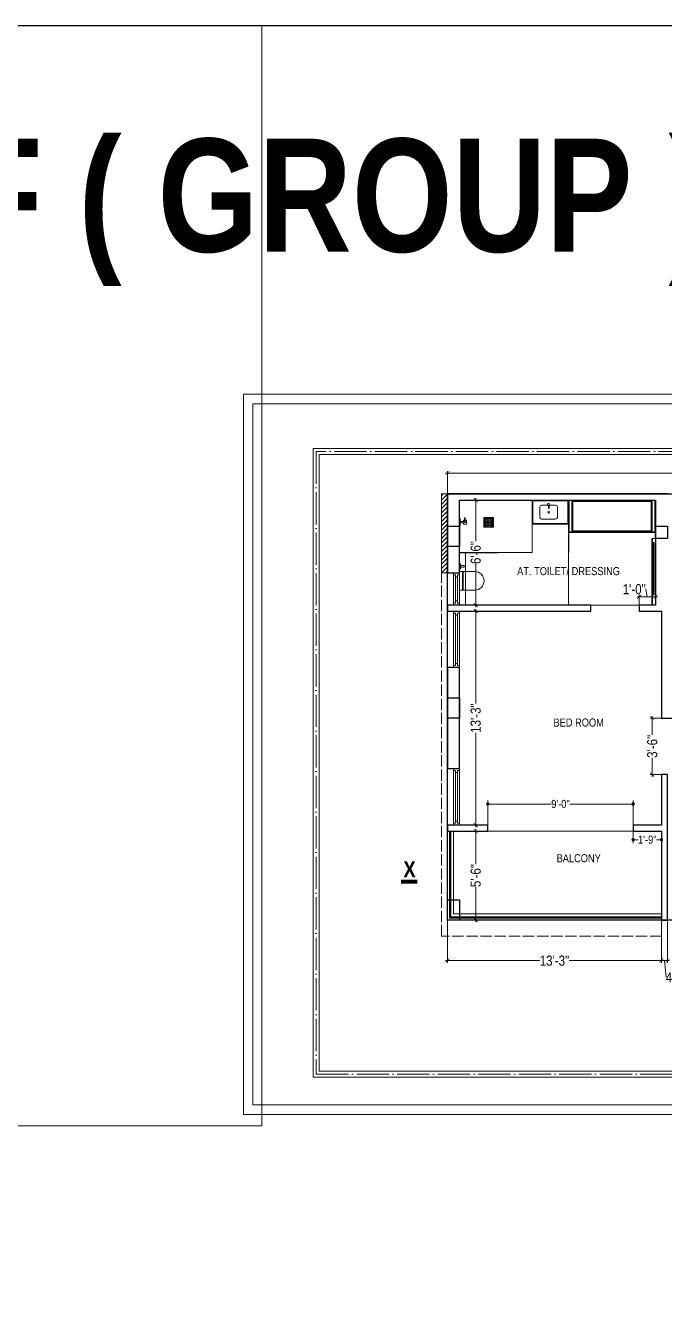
# Paper-space layout 'Layout1' of a CAD drawing. Header units: millimetres. Extents: x -1 to 3078, y -1078 to 819.
# Drawn here: x 995 to 1469, y -129 to 819 of the extents above; entities that cross this region are included whole.
import ezdxf

# ---------------------------------------------------------------- set-up
doc = ezdxf.new("R2010")
doc.units = ezdxf.units.MM
doc.header["$MEASUREMENT"] = 0
doc.header["$PDMODE"] = 35
doc.linetypes.add('ACAD_ISO02W100', pattern=[15, 12, -3])
doc.linetypes.add('ACAD_ISO04W100', pattern=[30, 24, -3, 0, -3])
doc.layers.get('Defpoints').update_dxf_attribs({"color": 220})
for name, color, linetype, lineweight in [('COLUMN', 1, 'Continuous', 30), ('ELEVATION', 250, 'Continuous', 9), ('FIRST FLOOR', 7, 'Continuous', 9), ('FIRST FLOOR ( DIM )', 250, 'Continuous', 9), ('FIRST FLOOR ( DW_RAIL )', 7, 'Continuous', 9), ('FIRST FLOOR ( TEXT )', 7, 'Continuous', 9), ('FIRST FLOOR_( PLine )_', 251, 'Continuous', 30), ('FURNITURE', 59, 'Continuous', 9), ('GROUND FLOOR', 7, 'Continuous', 9), ('GROUND FLOOR  ( DIM )', 7, 'Continuous', 9), ('SECTION', 7, 'Continuous', 9), ('X_SHEET', 7, 'Continuous', 9)]:
    doc.layers.add(name, color=color, linetype=linetype, lineweight=lineweight)
doc.styles.add('Cn BT~6', font='swissc.ttf', dxfattribs={"height": 6})
doc.styles.add("Cn_BT_0'-0", font='swissc.ttf')
doc.styles.add('Cn_BT_7½', font='swissc.ttf', dxfattribs={"height": 7.5})
doc.styles.add('KATHA', font='swissc.ttf')
doc.dimstyles.new('Cn BT~6', dxfattribs={"dimtxt": 0.18, "dimasz": 2.5, "dimexe": 2.5, "dimexo": 0, "dimgap": 0.09, "dimtad": 0, "dimdec": 3, "dimzin": 3, "dimdsep": 46, "dimlunit": 4, "dimtxsty": 'Cn BT~6', "dimblk": 'DOT', "dimcen": 0.09, "dimdle": 2, "dimclrd": 250, "dimclre": 250, "dimclrt": 5, "dimadec": 0, "dimazin": 0, "dimtfac": 0.75, "dimtdec": 3, "dimtofl": 0, "dimtmove": 0, "dimatfit": 3, "dimfxl": 1, "dimtolj": 1, "dimtzin": 0, "dimlwd": 15, "dimlwe": 15, "dimarcsym": 0})
doc.dimstyles.new('Cn_BT_7½', dxfattribs={"dimtxt": 9, "dimasz": 3, "dimexe": 1.5, "dimexo": 0, "dimgap": 0.09, "dimtad": 0, "dimdec": 3, "dimzin": 3, "dimdsep": 46, "dimlunit": 4, "dimtxsty": 'Cn_BT_7½', "dimblk": 'ARCHTICK', "dimcen": 0.09, "dimdle": 1.5, "dimclrd": 251, "dimclre": 251, "dimclrt": 14, "dimadec": 0, "dimazin": 0, "dimtfac": 0.75, "dimtdec": 3, "dimtofl": 0, "dimtmove": 0, "dimatfit": 3, "dimfxl": 0, "dimtolj": 1, "dimtzin": 0, "dimlwd": 15, "dimlwe": 15, "dimarcsym": 0})

# ---------------------------------------------------------------- blocks, each defined once
blk = doc.blocks.new('_ArchTick')
at = {"color": 0, "linetype": 'ByBlock', "const_width": 0.15}
blk.add_lwpolyline([(-0.5, -0.5), (0.5, 0.5)], dxfattribs=at)
blk = doc.blocks.new('*D67')
at = {"layer": 'Defpoints', "color": 0}
for p in [(1308.18, 486.99), (1308.18, 471.43), (1713.18, 471.43)]:
    blk.add_point(p, dxfattribs=at)
at = {"layer": 'FIRST FLOOR ( DIM )', "color": 251, "lineweight": 15}
for p, q in [((1306.68, 486.99), (1495.15, 486.99)), ((1308.18, 471.43), (1308.18, 488.49)), ((1714.68, 486.99), (1517.22, 486.99)), ((1713.18, 471.43), (1713.18, 488.49))]:
    blk.add_line(p, q, dxfattribs=at)
at = {"layer": 'FIRST FLOOR ( DIM )', "color": 251, "lineweight": 15, "xscale": 3, "yscale": 3, "zscale": 3, "rotation": 180}
blk.add_blockref('_ArchTick', (1308.18, 486.99), dxfattribs=at)
at = {"layer": 'FIRST FLOOR ( DIM )', "color": 251, "lineweight": 15, "xscale": 3, "yscale": 3, "zscale": 3}
blk.add_blockref('_ArchTick', (1713.18, 486.99), dxfattribs=at)
at = {"layer": 'FIRST FLOOR ( DIM )', "color": 14, "insert": (1506.18, 486.99), "char_height": 7.5, "attachment_point": 5, "style": 'Cn_BT_7½'}
blk.add_mtext('\\A1;33\'-9"', dxfattribs=at)
blk = doc.blocks.new('*D71')
at = {"layer": 'Defpoints', "color": 0}
for p in [(1308.18, 154.93), (1467.18, 154.93), (1467.18, 124.76)]:
    blk.add_point(p, dxfattribs=at)
at = {"layer": 'FIRST FLOOR ( DIM )', "color": 251, "lineweight": 15}
for p, q in [((1308.18, 154.93), (1308.18, 123.26)), ((1467.18, 154.93), (1467.18, 123.26)), ((1306.68, 124.76), (1376.82, 124.76)), ((1468.68, 124.76), (1398.54, 124.76))]:
    blk.add_line(p, q, dxfattribs=at)
at = {"layer": 'FIRST FLOOR ( DIM )', "color": 251, "lineweight": 15, "xscale": 3, "yscale": 3, "zscale": 3, "rotation": 180}
blk.add_blockref('_ArchTick', (1308.18, 124.76), dxfattribs=at)
at = {"layer": 'FIRST FLOOR ( DIM )', "color": 251, "lineweight": 15, "xscale": 3, "yscale": 3, "zscale": 3}
blk.add_blockref('_ArchTick', (1467.18, 124.76), dxfattribs=at)
at = {"layer": 'FIRST FLOOR ( DIM )', "color": 14, "insert": (1387.68, 124.76), "char_height": 7.5, "attachment_point": 5, "style": 'Cn_BT_7½'}
blk.add_mtext('\\A1;13\'-3"', dxfattribs=at)
blk = doc.blocks.new('*D72')
at = {"layer": 'Defpoints', "color": 0}
for p in [(1467.18, 154.93), (1471.68, 154.93), (1471.68, 124.76)]:
    blk.add_point(p, dxfattribs=at)
at = {"layer": 'FIRST FLOOR ( DIM )', "color": 251, "lineweight": 15}
for p, q in [((1467.18, 154.93), (1467.18, 123.26)), ((1471.68, 154.93), (1471.68, 123.26)), ((1465.68, 124.76), (1473.18, 124.76)), ((1469.43, 124.76), (1470.58, 112.39)), ((1470.58, 112.39), (1470.76, 112.39))]:
    blk.add_line(p, q, dxfattribs=at)
at = {"layer": 'FIRST FLOOR ( DIM )', "color": 251, "lineweight": 15, "xscale": 3, "yscale": 3, "zscale": 3, "rotation": 180}
blk.add_blockref('_ArchTick', (1467.18, 124.76), dxfattribs=at)
at = {"layer": 'FIRST FLOOR ( DIM )', "color": 251, "lineweight": 15, "xscale": 3, "yscale": 3, "zscale": 3}
blk.add_blockref('_ArchTick', (1471.68, 124.76), dxfattribs=at)
at = {"layer": 'FIRST FLOOR ( DIM )', "color": 14, "insert": (1476.13, 112.39), "char_height": 7.5, "attachment_point": 5, "style": 'Cn_BT_7½'}
blk.add_mtext('\\A1;4{\\H0.750000x;\\S1/2;}"', dxfattribs=at)
blk = doc.blocks.new('*D78')
at = {"layer": 'Defpoints', "color": 0}
for p in [(1471.68, 304.93), (1460.39, 262.93), (1471.68, 262.93)]:
    blk.add_point(p, dxfattribs=at)
at = {"layer": 'FIRST FLOOR ( DIM )', "color": 251, "lineweight": 15}
for p, q in [((1471.68, 304.93), (1458.89, 304.93)), ((1460.39, 306.43), (1460.39, 292.48)), ((1460.39, 261.43), (1460.39, 275.38)), ((1471.68, 262.93), (1458.89, 262.93))]:
    blk.add_line(p, q, dxfattribs=at)
at = {"layer": 'FIRST FLOOR ( DIM )', "color": 251, "lineweight": 15, "xscale": 3, "yscale": 3, "zscale": 3}
for p, rotation in [((1460.39, 304.93), 90), ((1460.39, 262.93), 270)]:
    blk.add_blockref('_ArchTick', p, dxfattribs=dict(at, rotation=rotation))
at = {"layer": 'FIRST FLOOR ( DIM )', "color": 14, "insert": (1460.39, 283.93), "char_height": 7.5, "attachment_point": 5, "rotation": 90, "style": 'Cn_BT_7½'}
blk.add_mtext('\\A1;3\'-6"', dxfattribs=at)
blk = doc.blocks.new('*D79')
at = {"layer": 'Defpoints', "color": 0}
for p in [(1322.85, 466.93), (1322.85, 388.93), (1329.21, 388.93)]:
    blk.add_point(p, dxfattribs=at)
at = {"layer": 'FIRST FLOOR ( DIM )', "color": 251, "lineweight": 15}
for p, q in [((1322.85, 466.93), (1330.71, 466.93)), ((1329.21, 468.43), (1329.21, 436.45)), ((1329.21, 387.43), (1329.21, 419.41)), ((1322.85, 388.93), (1330.71, 388.93))]:
    blk.add_line(p, q, dxfattribs=at)
at = {"layer": 'FIRST FLOOR ( DIM )', "color": 251, "lineweight": 15, "xscale": 3, "yscale": 3, "zscale": 3}
for p, rotation in [((1329.21, 466.93), 90), ((1329.21, 388.93), 270)]:
    blk.add_blockref('_ArchTick', p, dxfattribs=dict(at, rotation=rotation))
at = {"layer": 'FIRST FLOOR ( DIM )', "color": 14, "insert": (1329.21, 427.93), "char_height": 7.5, "attachment_point": 5, "rotation": 90, "style": 'Cn_BT_7½'}
blk.add_mtext('\\A1;6\'-6"', dxfattribs=at)
blk = doc.blocks.new('*D81')
at = {"layer": 'Defpoints', "color": 0}
for p in [(1322.29, 220.93), (1329.21, 220.93), (1322.29, 154.93)]:
    blk.add_point(p, dxfattribs=at)
at = {"layer": 'FIRST FLOOR ( DIM )', "color": 251, "lineweight": 15}
for p, q in [((1322.29, 220.93), (1330.71, 220.93)), ((1329.21, 222.43), (1329.21, 196.47)), ((1329.21, 153.43), (1329.21, 179.39)), ((1322.29, 154.93), (1330.71, 154.93))]:
    blk.add_line(p, q, dxfattribs=at)
at = {"layer": 'FIRST FLOOR ( DIM )', "color": 251, "lineweight": 15, "xscale": 3, "yscale": 3, "zscale": 3}
for p, rotation in [((1329.21, 220.93), 90), ((1329.21, 154.93), 270)]:
    blk.add_blockref('_ArchTick', p, dxfattribs=dict(at, rotation=rotation))
at = {"layer": 'FIRST FLOOR ( DIM )', "color": 14, "insert": (1329.21, 187.93), "char_height": 7.5, "attachment_point": 5, "rotation": 90, "style": 'Cn_BT_7½'}
blk.add_mtext('\\A1;5\'-6"', dxfattribs=at)
blk = doc.blocks.new('*D95')
at = {"layer": 'Defpoints', "color": 0}
for p in [(1317.18, 384.43), (1317.18, 225.43), (1329.21, 225.43)]:
    blk.add_point(p, dxfattribs=at)
at = {"layer": 'FIRST FLOOR ( DIM )', "color": 251, "lineweight": 15}
for p, q in [((1317.18, 384.43), (1330.71, 384.43)), ((1329.21, 385.93), (1329.21, 315.79)), ((1329.21, 223.93), (1329.21, 294.07)), ((1317.18, 225.43), (1330.71, 225.43))]:
    blk.add_line(p, q, dxfattribs=at)
at = {"layer": 'FIRST FLOOR ( DIM )', "color": 251, "lineweight": 15, "xscale": 3, "yscale": 3, "zscale": 3}
for p, rotation in [((1329.21, 384.43), 90), ((1329.21, 225.43), 270)]:
    blk.add_blockref('_ArchTick', p, dxfattribs=dict(at, rotation=rotation))
at = {"layer": 'FIRST FLOOR ( DIM )', "color": 14, "insert": (1329.21, 304.93), "char_height": 7.5, "attachment_point": 5, "rotation": 90, "style": 'Cn_BT_7½'}
blk.add_mtext('\\A1;13\'-3"', dxfattribs=at)
blk = doc.blocks.new('A$C744D1EC1')
at = {"layer": 'FURNITURE'}
for p, q in [((-2.26, -0.39), (-2.26, 0)), ((-2.26, -0.39), (-2.26, 0)), ((0, -0.39), (0, 0)), ((0, -0.39), (0, 0)), ((2.26, -0.39), (2.26, 0)), ((2.26, -0.39), (2.26, 0)), ((-2.26, -0.39), (2.26, -0.39)), ((-2.26, -0.39), (2.26, -0.39)), ((-1.26, -2.56), (-1.26, -4.14)), ((-1.06, -2.36), (1.06, -2.36)), ((-1.06, -4.33), (1.06, -4.33)), ((-0.39, -0.39), (-0.39, -2.36)), ((0, -3.15), (2.56, -3.15)), ((0, -3.55), (2.56, -3.55)), ((0.39, -0.39), (0.39, -2.36)), ((1.26, -2.56), (1.26, -3.15)), ((1.26, -3.55), (1.26, -4.14))]:
    blk.add_line(p, q, dxfattribs=at)
for points in [[(-2.96, -15.14), (-2.96, -20.86, 0.414214), (-2.86, -20.96), (2.86, -20.96, 0.414214), (2.96, -20.86), (2.96, -15.14, 0.414214), (2.86, -15.04), (-2.86, -15.04, 0.414214)], [(-2.76, -15.34), (-2.76, -20.66, 0.414214), (-2.66, -20.76), (2.66, -20.76, 0.414214), (2.76, -20.66), (2.76, -15.34, 0.414214), (2.66, -15.24), (-2.66, -15.24, 0.414214)]]:
    blk.add_lwpolyline(points, format="xyb", close=True, dxfattribs=at)
for centre, radius in [((2.56, -3.35), 0.197), ((-2.21, -15.79), 0.0985), ((-1.66, -15.79), 0.0985), ((-1.1, -15.79), 0.0985), ((-0.55, -15.79), 0.0985), ((0, -15.79), 0.0985), ((0.55, -15.79), 0.0985), ((1.1, -15.79), 0.0985), ((1.66, -15.79), 0.0985), ((2.21, -15.79), 0.0985), ((-2.21, -16.34), 0.0985), ((-2.21, -16.9), 0.0985), ((-2.21, -17.45), 0.0985), ((-2.21, -18), 0.0985), ((-2.21, -18.55), 0.0985), ((-2.21, -19.1), 0.0985), ((-2.21, -19.66), 0.0985), ((-2.21, -20.21), 0.0985), ((-1.66, -16.34), 0.0985), ((-1.66, -16.9), 0.0985), ((-1.66, -17.45), 0.0985), ((-1.66, -18), 0.0985), ((-1.66, -18.55), 0.0985), ((-1.66, -19.1), 0.0985), ((-1.66, -19.66), 0.0985), ((-1.66, -20.21), 0.0985), ((-1.1, -16.34), 0.0985), ((-1.1, -16.9), 0.0985), ((-1.1, -17.45), 0.0985), ((-1.1, -18), 0.0985), ((-1.1, -18.55), 0.0985), ((-1.1, -19.1), 0.0985), ((-1.1, -19.66), 0.0985), ((-1.1, -20.21), 0.0985), ((-0.55, -16.34), 0.0985), ((-0.55, -16.9), 0.0985), ((-0.55, -17.45), 0.0985), ((-0.55, -18), 0.0985), ((-0.55, -18.55), 0.0985), ((-0.55, -19.1), 0.0985), ((-0.55, -19.66), 0.0985), ((-0.55, -20.21), 0.0985), ((0, -16.34), 0.0985), ((0, -16.9), 0.0985), ((0, -17.45), 0.0985), ((0, -18), 0.0985), ((0, -18.55), 0.0985), ((0, -19.1), 0.0985), ((0, -19.66), 0.0985), ((0, -20.21), 0.0985), ((0.55, -16.34), 0.0985), ((0.55, -16.9), 0.0985), ((0.55, -17.45), 0.0985), ((0.55, -18), 0.0985), ((0.55, -18.55), 0.0985), ((0.55, -19.1), 0.0985), ((0.55, -19.66), 0.0985), ((0.55, -20.21), 0.0985), ((1.1, -16.34), 0.0985), ((1.1, -16.9), 0.0985), ((1.1, -17.45), 0.0985), ((1.1, -18), 0.0985), ((1.1, -18.55), 0.0985), ((1.1, -19.1), 0.0985), ((1.1, -19.66), 0.0985), ((1.1, -20.21), 0.0985), ((1.66, -16.34), 0.0985), ((1.66, -16.9), 0.0985), ((1.66, -17.45), 0.0985), ((1.66, -18), 0.0985), ((1.66, -18.55), 0.0985), ((1.66, -19.1), 0.0985), ((1.66, -19.66), 0.0985), ((1.66, -20.21), 0.0985), ((2.21, -16.34), 0.0985), ((2.21, -16.9), 0.0985), ((2.21, -17.45), 0.0985), ((2.21, -18), 0.0985), ((2.21, -18.55), 0.0985), ((2.21, -19.1), 0.0985), ((2.21, -19.66), 0.0985), ((2.21, -20.21), 0.0985)]:
    blk.add_circle(centre, radius, dxfattribs=at)
for centre, start, end in [((-1.06, -2.56), 90, 180), ((-1.06, -4.14), 180, 270), ((0, -3.35), 90, 270), ((1.06, -2.56), 0, 90), ((1.06, -4.14), 270, 0)]:
    blk.add_arc(centre, 0.197, start, end, dxfattribs=at)
blk = doc.blocks.new('*D107')
at = {"layer": 'Defpoints', "color": 0}
for p in [(1450.68, 388.93), (1462.68, 395.09), (1462.68, 388.93)]:
    blk.add_point(p, dxfattribs=at)
at = {"layer": 'GROUND FLOOR', "color": 251, "lineweight": 15}
for p, q in [((1455.49, 400.67), (1455.31, 400.67)), ((1456.68, 395.09), (1455.49, 400.67)), ((1449.18, 395.09), (1464.18, 395.09)), ((1450.68, 388.93), (1450.68, 396.59)), ((1462.68, 388.93), (1462.68, 396.59))]:
    blk.add_line(p, q, dxfattribs=at)
at = {"layer": 'GROUND FLOOR', "color": 251, "lineweight": 15, "xscale": 3, "yscale": 3, "zscale": 3, "rotation": 180}
blk.add_blockref('_ArchTick', (1450.68, 395.09), dxfattribs=at)
at = {"layer": 'GROUND FLOOR', "color": 251, "lineweight": 15, "xscale": 3, "yscale": 3, "zscale": 3}
blk.add_blockref('_ArchTick', (1462.68, 395.09), dxfattribs=at)
at = {"layer": 'GROUND FLOOR', "color": 14, "insert": (1446.94, 400.67), "char_height": 7.5, "attachment_point": 5, "style": 'Cn_BT_7½'}
blk.add_mtext('\\A1;1\'-0"', dxfattribs=at)
blk = doc.blocks.new('dfg')
at = {"layer": 'FURNITURE'}
for p, q in [((295086, -103322.9), (295099.3, -103322.9)), ((295086, -103322.9), (295086, -103338.9)), ((295088.5, -103338.9), (295088.5, -103322.9)), ((295089.1, -103338.9), (295089.1, -103322.9)), ((295086, -103338.9), (295099.3, -103338.9))]:
    blk.add_line(p, q, dxfattribs=at)
for points in [[(295086.9, -103317), (295086.9, -103319.6, -0.455818), (295086.1, -103320.6), (295086, -103320.6), (295086, -103316), (295086.1, -103316, -0.455818)], [(295090.1, -103317.9), (295090.1, -103318.8, -0.414214), (295089.8, -103319), (295086.9, -103319), (295086.9, -103317.7), (295089.8, -103317.7, -0.414214)]]:
    blk.add_lwpolyline(points, format="xyb", close=True, dxfattribs=at)
blk.add_arc((295099.3, -103330.9), 8.03, 270, 90, dxfattribs=at)
blk = doc.blocks.new('_Dot')
at = {"color": 0, "linetype": 'ByBlock', "lineweight": -2}
blk.add_line((-0.5, 0), (-1, 0), dxfattribs=at)
at = {"color": 0, "linetype": 'ByBlock', "const_width": 0.5}
blk.add_lwpolyline([(-0.25, 0, 1), (0.25, 0, 1)], format="xyb", close=True, dxfattribs=at)
blk = doc.blocks.new('*D114')
at = {"layer": 'Defpoints', "color": 0}
for p in [(1446.18, 220.93), (1467.18, 220.93), (1467.18, 214.62)]:
    blk.add_point(p, dxfattribs=at)
at = {"layer": 'ELEVATION', "color": 250, "lineweight": 15}
for p, q in [((1446.18, 220.93), (1446.18, 212.12)), ((1467.18, 220.93), (1467.18, 212.12)), ((1448.68, 214.62), (1449.96, 214.62)), ((1464.68, 214.62), (1463.4, 214.62))]:
    blk.add_line(p, q, dxfattribs=at)
at = {"layer": 'ELEVATION', "color": 250, "lineweight": 15, "xscale": 2.5, "yscale": 2.5, "zscale": 2.5, "rotation": 180}
blk.add_blockref('_Dot', (1446.18, 214.62), dxfattribs=at)
at = {"layer": 'ELEVATION', "color": 250, "lineweight": 15, "xscale": 2.5, "yscale": 2.5, "zscale": 2.5}
blk.add_blockref('_Dot', (1467.18, 214.62), dxfattribs=at)
at = {"layer": 'ELEVATION', "color": 5, "insert": (1456.68, 214.62), "char_height": 6, "attachment_point": 5, "style": 'Cn BT~6'}
blk.add_mtext('\\A1;1\'-9"', dxfattribs=at)
blk = doc.blocks.new('*D117')
at = {"layer": 'Defpoints', "color": 0}
for p in [(1446.18, 241.12), (1338.18, 225.43), (1446.18, 225.43)]:
    blk.add_point(p, dxfattribs=at)
at = {"layer": 'ELEVATION', "color": 250, "lineweight": 15}
for p, q in [((1338.18, 225.43), (1338.18, 243.62)), ((1340.68, 241.12), (1385.32, 241.12)), ((1443.68, 241.12), (1399.05, 241.12)), ((1446.18, 225.43), (1446.18, 243.62))]:
    blk.add_line(p, q, dxfattribs=at)
at = {"layer": 'ELEVATION', "color": 250, "lineweight": 15, "xscale": 2.5, "yscale": 2.5, "zscale": 2.5, "rotation": 180}
blk.add_blockref('_Dot', (1338.18, 241.12), dxfattribs=at)
at = {"layer": 'ELEVATION', "color": 250, "lineweight": 15, "xscale": 2.5, "yscale": 2.5, "zscale": 2.5}
blk.add_blockref('_Dot', (1446.18, 241.12), dxfattribs=at)
at = {"layer": 'ELEVATION', "color": 5, "insert": (1392.18, 241.12), "char_height": 6, "attachment_point": 5, "style": 'Cn BT~6'}
blk.add_mtext('\\A1;9\'-0"', dxfattribs=at)

psp = doc.layouts.get("Layout1")

# ---------------------------------------------------------------- hatches: boundary and pattern name
at = {"layer": 'GROUND FLOOR  ( DIM )'}
h = psp.add_hatch(dxfattribs=at)
h.set_pattern_fill('ANSI31', color=256, scale=18, style=0)
h.set_pattern_definition([(45, (-136959.6784, 167705.481), (-1.590990258, 1.590990258), [])])
h.paths.add_polyline_path([(1303.6833, 471.4318), (1308.1833, 471.4318), (1308.1833, 412.9318), (1303.6833, 412.9318)])

# ---------------------------------------------------------------- linework, layer by layer
at = {"layer": 'COLUMN'}
for points in [[(1308.1833, 447.4318), (1317.1833, 447.4318), (1317.1833, 432.4318), (1308.1833, 432.4318)], [(1462.6833, 447.4318), (1471.6833, 447.4318), (1471.6833, 438.4318), (1462.6833, 438.4318)], [(1308.1833, 319.9318), (1317.1833, 319.9318), (1317.1833, 304.9318), (1308.1833, 304.9318)], [(1308.1833, 169.9318), (1317.1833, 169.9318), (1317.1833, 154.9318), (1308.1833, 154.9318)]]:
    psp.add_lwpolyline(points, close=True, dxfattribs=at)
at = {"layer": 'Defpoints', "color": 6, "lineweight": 30}
psp.add_lwpolyline([(1308.1833, 471.4318), (1708.6833, 471.4318), (1708.6833, 154.9318), (1308.1833, 154.9318)], close=True, dxfattribs=at)
at = {"layer": 'FIRST FLOOR'}
for p, q in [((1308.1833, 471.4318), (1308.1833, 154.9318)), ((1308.1833, 471.4318), (1708.6833, 471.4318)), ((1317.1833, 388.9318), (1317.1833, 466.9318)), ((1317.1833, 466.9318), (1462.6833, 466.9318)), ((1462.6833, 388.9318), (1462.6833, 466.9318)), ((1308.1833, 412.9318), (1317.1833, 412.9318)), ((1308.1833, 388.9318), (1462.6833, 388.9318)), ((1414.6833, 384.4318), (1414.6833, 388.9318)), ((1450.6833, 384.4318), (1450.6833, 388.9318)), ((1308.1833, 384.4318), (1414.6833, 384.4318)), ((1317.1833, 225.4318), (1317.1833, 384.4318)), ((1450.6833, 384.4318), (1467.1833, 384.4318)), ((1467.1833, 384.4318), (1467.1833, 304.9318)), ((1308.1833, 342.4318), (1317.1833, 342.4318)), ((1467.1833, 304.9318), (1567.6833, 304.9318)), ((1308.1833, 267.4318), (1317.1833, 267.4318)), ((1467.1833, 225.4318), (1467.1833, 262.9318)), ((1471.6833, 262.9318), (1467.1833, 262.9318)), ((1338.1833, 225.4318), (1308.1833, 225.4318)), ((1467.1833, 220.9318), (1308.1833, 220.9318)), ((1338.1833, 225.4318), (1338.1833, 220.9318)), ((1467.1833, 225.4318), (1446.1833, 225.4318)), ((1446.1833, 225.4318), (1446.1833, 220.9318)), ((1467.1833, 154.9318), (1467.1833, 220.9318)), ((1708.6833, 154.9318), (1308.1833, 154.9318))]:
    psp.add_line(p, q, dxfattribs=at)
at = {"layer": 'FIRST FLOOR ( DW_RAIL )'}
for points in [[(1312.6833, 412.9318), (1312.6833, 411.4318), (1314.1833, 411.4318), (1314.1833, 409.9318), (1315.6833, 409.9318), (1315.6833, 391.9318), (1314.1833, 391.9318), (1314.1833, 390.4318), (1312.6833, 390.4318), (1312.6833, 388.9318), (1317.1833, 388.9318), (1317.1833, 390.4318), (1315.6833, 390.4318), (1315.6833, 391.9318), (1314.1833, 391.9318), (1314.1833, 409.9318), (1315.6833, 409.9318), (1315.6833, 411.4318), (1317.1833, 411.4318), (1317.1833, 412.9318), (1312.6833, 412.9318), (1312.6833, 388.9318), (1317.1833, 388.9318), (1317.1833, 412.9318)], [(1312.6833, 384.4318), (1312.6833, 382.9318), (1314.1833, 382.9318), (1314.1833, 381.4318), (1315.6833, 381.4318), (1315.6833, 345.4318), (1314.1833, 345.4318), (1314.1833, 343.9318), (1312.6833, 343.9318), (1312.6833, 342.4318), (1317.1833, 342.4318), (1317.1833, 343.9318), (1315.6833, 343.9318), (1315.6833, 345.4318), (1314.1833, 345.4318), (1314.1833, 381.4318), (1315.6833, 381.4318), (1315.6833, 382.9318), (1317.1833, 382.9318), (1317.1833, 384.4318), (1312.6833, 384.4318), (1312.6833, 342.4318), (1317.1833, 342.4318), (1317.1833, 384.4318)], [(1312.6833, 267.4318), (1312.6833, 265.9318), (1314.1833, 265.9318), (1314.1833, 264.4318), (1315.6833, 264.4318), (1315.6833, 228.4318), (1314.1833, 228.4318), (1314.1833, 226.9318), (1312.6833, 226.9318), (1312.6833, 225.4318), (1317.1833, 225.4318), (1317.1833, 226.9318), (1315.6833, 226.9318), (1315.6833, 228.4318), (1314.1833, 228.4318), (1314.1833, 264.4318), (1315.6833, 264.4318), (1315.6833, 265.9318), (1317.1833, 265.9318), (1317.1833, 267.4318), (1312.6833, 267.4318), (1312.6833, 225.4318), (1317.1833, 225.4318), (1317.1833, 267.4318)], [(1309.6833, 220.9318), (1312.6833, 220.9318), (1312.6833, 159.4318), (1467.1833, 159.4318), (1467.1833, 157.4318), (1310.6833, 157.4318), (1310.6833, 220.9318), (1310.3833, 220.9318), (1310.3833, 157.1318), (1467.1833, 157.1318), (1467.1833, 159.4318), (1312.6833, 159.4318), (1312.6833, 220.9318), (1309.6833, 220.9318), (1309.6833, 156.4318), (1467.1833, 156.4318), (1467.1833, 159.4318), (1312.6833, 159.4318), (1312.6833, 220.9318)]]:
    psp.add_lwpolyline(points, close=True, dxfattribs=at)
at = {"layer": 'FIRST FLOOR_( PLine )_'}
for p, q in [((1471.6833, 471.4318), (1308.1833, 471.4318)), ((1308.1833, 471.4318), (1308.1833, 412.9318)), ((1317.1833, 466.9318), (1462.6833, 466.9318)), ((1317.1833, 412.9318), (1317.1833, 466.9318)), ((1462.6833, 466.9318), (1462.6833, 388.9318)), ((1308.1833, 412.9318), (1317.1833, 412.9318)), ((1462.6833, 388.9318), (1450.6833, 388.9318)), ((1450.6833, 388.9318), (1450.6833, 384.4318)), ((1450.6833, 384.4318), (1467.1833, 384.4318)), ((1467.1833, 384.4318), (1467.1833, 304.9318)), ((1467.1833, 304.9318), (1567.6833, 304.9318))]:
    psp.add_line(p, q, dxfattribs=at)
for points in [[(1414.6833, 388.9318), (1308.1833, 388.9318), (1308.1833, 384.4318), (1414.6833, 384.4318)], [(1317.1833, 342.4318), (1308.1833, 342.4318), (1308.1833, 267.4318), (1317.1833, 267.4318)], [(1471.6833, 262.9318), (1467.1833, 262.9318), (1467.1833, 225.4318), (1446.1833, 225.4318), (1446.1833, 220.9318), (1467.1833, 220.9318), (1467.1833, 154.9318), (1471.6833, 154.9318)], [(1338.1833, 225.4318), (1308.1833, 225.4318), (1308.1833, 220.9318), (1338.1833, 220.9318)]]:
    psp.add_lwpolyline(points, close=True, dxfattribs=at)
at = {"layer": 'FURNITURE'}
for p, q in [((1371.1833, 427.9318), (1371.1833, 466.933)), ((1398.1833, 466.9318), (1398.1833, 388.9318)), ((1371.1833, 427.9318), (1317.1833, 427.9318))]:
    psp.add_line(p, q, dxfattribs=at)
at = {"layer": 'FURNITURE', "color": 5, "lineweight": 30, "ltscale": 10000}
for p, q in [((1371.1833, 466.933), (1371.1833, 448.9272)), ((1398.1833, 466.933), (1398.1833, 427.9318)), ((1317.1833, 427.9318), (1345.6833, 427.9318))]:
    psp.add_line(p, q, dxfattribs=at)
at = {"layer": 'FURNITURE'}
for points in [[(1398.1833, 466.9318), (1371.1833, 466.9318), (1371.1833, 450.1245, 0.42261333), (1372.3679, 448.926), (1398.1833, 448.926)], [(1397.6833, 466.4318), (1371.6833, 466.4318), (1371.6833, 450.1188, 0.42530735), (1372.3655, 449.426), (1397.6833, 449.426)]]:
    psp.add_lwpolyline(points, format="xyb", close=True, dxfattribs=at)
for points in [[(1398.1833, 466.9318), (1398.1833, 442.9318), (1462.6833, 442.9318), (1462.6833, 466.9318), (1398.1833, 466.9318), (1398.1833, 466.1942), (1398.5712, 466.1942), (1398.5712, 466.5822), (1400.5108, 466.5822), (1400.5108, 444.0956), (1460.3558, 444.0956), (1460.3558, 466.5822), (1462.2954, 466.5822), (1462.2954, 443.3197), (1398.5712, 443.3197), (1398.5712, 466.5822), (1400.5108, 466.5822), (1400.5108, 465.8063), (1401.2867, 465.8063), (1401.2867, 466.5822), (1459.5799, 466.5822), (1459.5799, 465.8063), (1460.3558, 465.8063), (1460.3558, 444.0956), (1459.5799, 444.0956), (1459.5799, 465.8063), (1401.2867, 465.8063), (1401.2867, 444.0956), (1401.2867, 465.8063), (1400.5108, 465.8063), (1400.5108, 466.5822), (1398.5712, 466.5822), (1398.5712, 466.1942), (1398.1833, 466.1942)], [(1460.0233, 438.4318), (1460.0233, 388.9318), (1462.6833, 388.9318), (1462.6833, 438.4318), (1460.0233, 438.4318), (1460.0233, 388.9318)], [(1460.3111, 438.4318), (1460.3111, 388.9318), (1462.6833, 388.9318)], [(1460.4246, 438.4318), (1460.4246, 388.9318), (1462.6833, 388.9318)]]:
    psp.add_lwpolyline(points, dxfattribs=at)
psp.add_lwpolyline([(1384.2864, 463.1577), (1388.5582, 463.1578, -0.41421356), (1389.8904, 461.8257), (1389.8907, 454.0262, -0.41421356), (1388.5585, 452.6939), (1378.1772, 452.6936, -0.41421356), (1376.845, 454.0258), (1376.8447, 461.8253, -0.41421356), (1378.1769, 463.1575), (1382.6511, 463.1577)], format="xyb", dxfattribs=at)
psp.add_lwpolyline([(1384.2864, 463.1577), (1388.5582, 463.1578, -0.41421356), (1389.8904, 461.8257), (1389.8907, 454.0262, -0.41421356), (1388.5585, 452.6939), (1378.1772, 452.6936, -0.41421356), (1376.845, 454.0258), (1376.8447, 461.8253, -0.41421356), (1378.1769, 463.1575), (1382.6511, 463.1577)], format="xyb", dxfattribs=at)
for points in [[(1383.1559, 462.8049), (1383.156, 460.7027), (1383.6923, 460.7027), (1383.6923, 462.8049)], [(1383.1559, 462.8049), (1383.156, 460.7027), (1383.6923, 460.7027), (1383.6923, 462.8049)], [(1321.6833, 388.9318), (1317.1833, 388.9318), (1317.1833, 427.9318), (1321.6833, 427.9318)], [(1461.7686, 435.2917), (1461.1588, 435.2917), (1461.1588, 396.5719), (1461.7686, 396.5719)]]:
    psp.add_lwpolyline(points, close=True, dxfattribs=at)
psp.add_circle((1383.4242, 457.8491), 0.6131, dxfattribs=at)
psp.add_circle((1383.4242, 457.8491), 0.6131, dxfattribs=at)
psp.add_arc((1383.4688, 463.5206), 0.8946, 284.4675998, 249.5307368, dxfattribs=at)
psp.add_arc((1383.4688, 463.5206), 0.8946, 284.4675998, 249.5307368, dxfattribs=at)
at = {"layer": 'GROUND FLOOR'}
for p, q in [((1208.4333, 505.1818), (1699.6833, 505.1818)), ((1208.4333, 505.1818), (1208.4333, 38.1818)), ((1212.9333, 500.6818), (1699.6833, 500.6818)), ((1212.9333, 500.6818), (1212.9333, 42.6818)), ((1208.4333, 38.1818), (1708.6833, 38.1818)), ((1212.9333, 42.6818), (1708.6833, 42.6818))]:
    psp.add_line(p, q, dxfattribs=at)
at = {"layer": 'GROUND FLOOR', "color": 1, "linetype": 'ACAD_ISO04W100'}
psp.add_lwpolyline([(1699.6833, 502.9318), (1210.6833, 502.9318), (1210.6833, 40.4318), (1708.6833, 40.4318)], dxfattribs=at)
at = {"layer": 'GROUND FLOOR', "color": 1, "linetype": 'ACAD_ISO02W100', "ltscale": 0.7}
psp.add_lwpolyline([(1467.1833, 154.9318), (1467.1833, 142.9318), (1303.6833, 142.9318), (1303.6833, 471.4318), (1308.1833, 471.4318)], dxfattribs=at)
at = {"layer": 'GROUND FLOOR  ( DIM )'}
psp.add_lwpolyline([(1308.1833, 471.4318), (1303.6833, 471.4318), (1303.6833, 412.9318), (1317.1833, 412.9318)], dxfattribs=at)
psp.add_lwpolyline([(1303.6833, 471.4318), (1308.1833, 471.4318), (1308.1833, 412.9318), (1303.6833, 412.9318)], close=True, dxfattribs=at)
at = {"layer": 'SECTION', "color": 5}
psp.add_lwpolyline([(1279.7528, 184.9318, 12, 12, 0), (1279.7528, 181.9318, 0, 0, 0), (1734.8821, 181.9318, 12, 12, 0), (1734.8821, 184.9318, 12, 12, 0)], format="xyseb", dxfattribs=at)
at = {"layer": 'X_SHEET'}
for points in [[(-1.1259, 819.3923), (1170.2259, 819.3923), (1170.2259, 2.003), (-1.1259, 2.003)], [(1923.7449, 10.5479), (1156.5966, 10.5479), (1156.5966, 545.4807), (1923.7449, 545.4807)], [(1916.7449, 17.5479), (1163.5966, 17.5479), (1163.5966, 538.4807), (1916.7449, 538.4807)]]:
    psp.add_lwpolyline(points, close=True, dxfattribs=at)
at = {"layer": 'X_SHEET', "color": 5, "lineweight": 30}
psp.add_lwpolyline([(0, 819.3923), (3077.8509, 819.3923), (3077.8509, -1077.6716), (0, -1077.6716)], close=True, dxfattribs=at)

# ---------------------------------------------------------------- block references
at = {"layer": 'FURNITURE', "linetype": 'Continuous', "xscale": 1.200000000076199, "yscale": 1.200000000076199, "zscale": 1.200000000076199, "rotation": 90.0001863905708}
psp.add_blockref('A$C744D1EC1', (1317.1833, 450.4321), dxfattribs=at)
at = {"layer": 'FURNITURE', "color": 5, "xscale": 0.8549999999813735, "yscale": 0.8549999999813735, "zscale": 0.8549999999813735}
psp.add_blockref('dfg', (-250981.3723, 88754.8217), dxfattribs=at)

# ---------------------------------------------------------------- texts
at = {"layer": 'FIRST FLOOR ( TEXT )', "char_height": 6, "attachment_point": 5, "style": 'KATHA'}
for s, insert in [('AT. TOILET/ DRESSING', (1398.1718, 414.0805)), ('BED ROOM', (1405.7081, 301.5857)), ('BALCONY', (1405.7081, 200.7967))]:
    psp.add_mtext(s, dxfattribs=dict(at, insert=insert))
at = {"layer": 'SECTION', "color": 5, "insert": (1275.4765, 186.5705), "char_height": 12, "attachment_point": 7, "line_spacing_factor": 1.157143, "style": "Cn_BT_0'-0"}
psp.add_mtext('{\\fSwis721 Cn BT|b1|i0|c0|p34;X}', dxfattribs=at)
at = {"layer": 'X_SHEET', "color": 5, "insert": (814.9666, 735.3079), "char_height": 84, "attachment_point": 1, "style": "Cn_BT_0'-0"}
psp.add_mtext('{\\fSwis721 Cn BT|b1|i0|c0|p34;PDF ( GROUP )~( MAR~18~2025)}', dxfattribs=at)

# ---------------------------------------------------------------- dimensions: what is measured, and where the dimension line sits
at = {"layer": 'ELEVATION'}
for base, p1, p2, picture, middle in [((1446.1833, 241.1198), (1338.1833, 225.4318), (1446.1833, 225.4318), '*D117', (1392.1833, 241.1198)), ((1467.1833, 214.6195), (1446.1833, 220.9318), (1467.1833, 220.9318), '*D114', (1456.6833, 214.6195))]:
    dim = psp.add_linear_dim(base=base, p1=p1, p2=p2, dimstyle='Cn BT~6', dxfattribs=at)
    dim.commit()
    dim.dimension.update_dxf_attribs({"geometry": picture, "text_midpoint": middle})
at = {"layer": 'FIRST FLOOR ( DIM )'}
dim = psp.add_linear_dim(base=(1308.1833, 486.9916), p1=(1713.1833, 471.4318), p2=(1308.1833, 471.4318), dimstyle='Cn_BT_7½', dxfattribs=at)
dim.commit()
dim.dimension.update_dxf_attribs({"geometry": '*D67', "text_midpoint": (1506.1833, 486.9916), "dimtype": 160})
for base, p1, p2, picture, middle in [((1329.215, 388.9318), (1322.846, 466.9318), (1322.846, 388.9318), '*D79', (1329.215, 427.9318)), ((1329.215, 225.4318), (1317.1833, 384.4318), (1317.1833, 225.4318), '*D95', (1329.215, 304.9318)), ((1460.3864, 262.9318), (1471.6833, 304.9318), (1471.6833, 262.9318), '*D78', (1460.3864, 283.9318)), ((1329.215, 220.9318), (1322.2936, 154.9318), (1322.2936, 220.9318), '*D81', (1329.215, 187.9318))]:
    dim = psp.add_linear_dim(base=base, p1=p1, p2=p2, angle=90, dimstyle='Cn_BT_7½', dxfattribs=at)
    dim.commit()
    dim.dimension.update_dxf_attribs({"geometry": picture, "text_midpoint": middle})
dim = psp.add_linear_dim(base=(1467.1833, 124.7593), p1=(1308.1833, 154.9318), p2=(1467.1833, 154.9318), dimstyle='Cn_BT_7½', dxfattribs=at)
dim.commit()
dim.dimension.update_dxf_attribs({"geometry": '*D71', "text_midpoint": (1387.6833, 124.7593)})
dim = psp.add_linear_dim(base=(1471.6833, 124.7593), p1=(1467.1833, 154.9318), p2=(1471.6833, 154.9318), dimstyle='Cn_BT_7½', override={"dimtmove": 1}, dxfattribs=at)
dim.commit()
dim.dimension.update_dxf_attribs({"geometry": '*D72', "text_midpoint": (1470.8492, 112.3923), "dimtype": 160})
at = {"layer": 'GROUND FLOOR'}
dim = psp.add_linear_dim(base=(1462.6833, 395.0937), p1=(1450.6833, 388.9318), p2=(1462.6833, 388.9318), dimstyle='Cn_BT_7½', override={"dimtmove": 1}, dxfattribs=at)
dim.commit()
dim.dimension.update_dxf_attribs({"geometry": '*D107', "text_midpoint": (1455.2236, 400.6691), "dimtype": 160})

doc.saveas('drawing.dxf')
